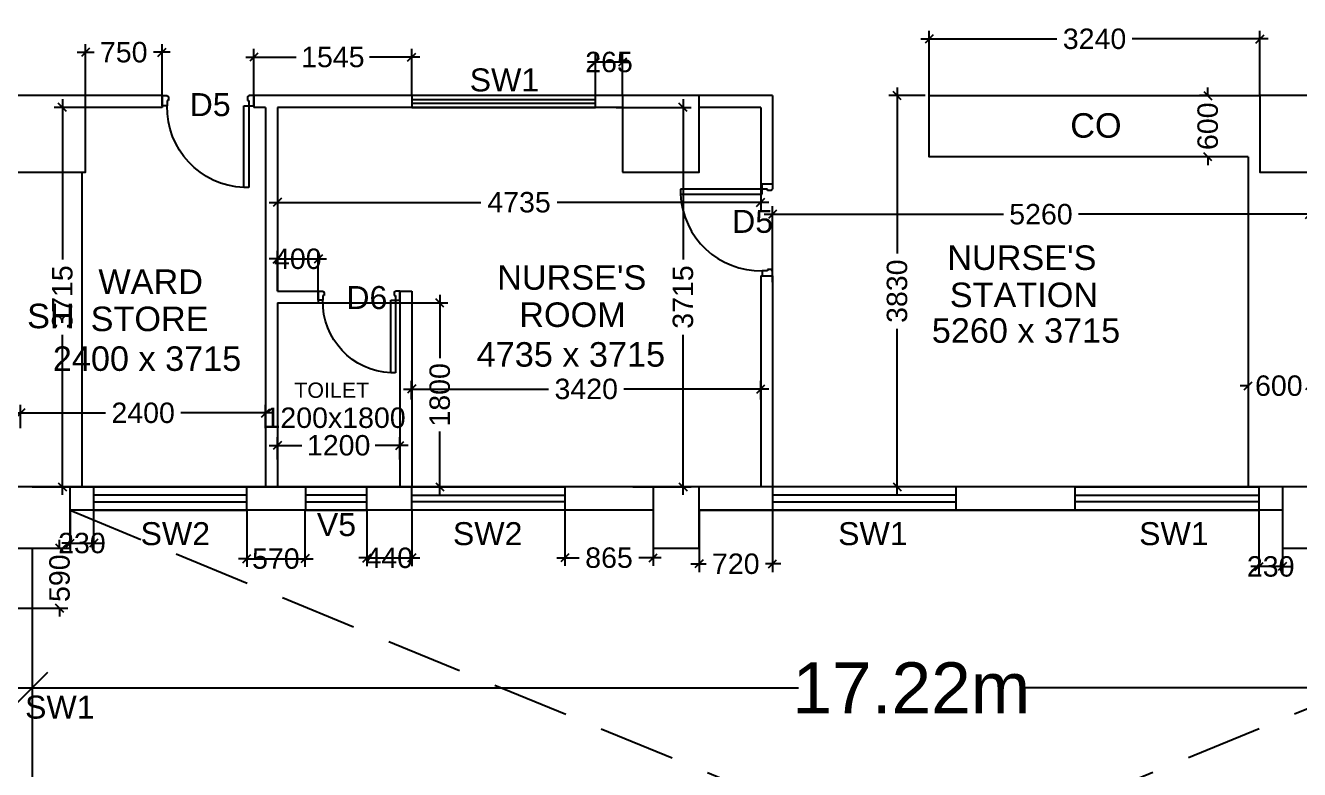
# Model space of a CAD drawing. Extents: x 7620542 to 7843793, y -6476226 to -6093835.
# Drawn here: x 7657580 to 7670059, y -6395018 to -6387733 of the extents above; entities that cross this region are included whole.
import ezdxf
from ezdxf.enums import TextEntityAlignment as Align

# ---------------------------------------------------------------- set-up
doc = ezdxf.new("R2010")
doc.units = 0
doc.header["$LTSCALE"] = 600
doc.header["$MEASUREMENT"] = 0
doc.header["$PDMODE"] = 35
doc.linetypes.add('HIDDEN2', pattern=[0.1875, 0.125, -0.0625])
doc.layers.get('0').update_dxf_attribs({"linetype": 'CONTINUOUS'})
doc.layers.get('Defpoints').update_dxf_attribs({"linetype": 'CONTINUOUS'})
for name, color, linetype in [('Counter', 7, 'CONTINUOUS'), ('DIMEN', 5, 'CONTINUOUS'), ('DOOR', 32, 'CONTINUOUS'), ('Duct', 8, 'CONTINUOUS'), ('joinery', 7, 'CONTINUOUS'), ('LA-column', 3, 'CONTINUOUS'), ('Room Dim', 1, 'CONTINUOUS'), ('Shleves', 7, 'CONTINUOUS'), ('TEXT', 6, 'CONTINUOUS'), ('Walls', 7, 'CONTINUOUS'), ('WIN', 151, 'CONTINUOUS'), ('Working Dim', 5, 'CONTINUOUS')]:
    doc.layers.add(name, color=color, linetype=linetype)
doc.styles.add('ari', font='arial.ttf')
doc.styles.add('ARIAL', font='arial.ttf')
doc.styles.get("Standard").update_dxf_attribs({"font": 'romans.shx'})
doc.dimstyles.new('int. dim', dxfattribs={"dimtxt": 450, "dimasz": 80, "dimexe": 80, "dimexo": 0, "dimgap": 70, "dimtad": 0, "dimdec": 0, "dimzin": 12, "dimdsep": 46, "dimtxsty": 'ari', "dimblk": 'OBLIQUE', "dimcen": 2, "dimdle": 80, "dimclrd": 256, "dimclre": 256, "dimclrt": 6, "dimadec": 0, "dimazin": 0, "dimtfac": 1, "dimtdec": 0, "dimtix": 1, "dimtmove": 2, "dimatfit": 3, "dimfxl": 1, "dimtolj": 1, "dimtzin": 0, "dimlwd": -1, "dimlwe": -1, "dimarcsym": 0})
doc.dimstyles.new('STANDARD$0', dxfattribs={"dimscale": 0, "dimtxt": 150, "dimasz": 125, "dimexe": 0.75, "dimexo": 1, "dimgap": 25, "dimtad": 1, "dimdec": 0, "dimdsep": 46, "dimtxsty": 'Standard', "dimblk1": 'DOT', "dimblk2": 'DOT', "dimsah": 1, "dimcen": 2.5, "dimclrd": 1, "dimclre": 1, "dimclrt": 3, "dimadec": 0, "dimazin": 0, "dimtfac": 1, "dimtdec": 0, "dimtmove": 0, "dimatfit": 3, "dimldrblk": 'DOT', "dimfxl": 1, "dimtolj": 1, "dimtzin": 0, "dimarcsym": 0})

# ---------------------------------------------------------------- blocks, each defined once
blk = doc.blocks.new('1000')
at = {"layer": 'DOOR'}
for p, q in [((0, -100), (0, 0)), ((0, 0), (50, 0)), ((50, -100), (0, -100)), ((50, 0), (50, -2)), ((63, -49), (50, -49)), ((50, -49), (50, -100)), ((50, -100), (50, -901)), ((100, -100), (50, -100)), ((63, -13), (61, -13)), ((63, -13), (63, -49)), ((100, -901), (100, -100)), ((837, -13), (837, -49)), ((837, -13), (839, -13)), ((837, -49), (850, -49)), ((850, 0), (850, -2)), ((900, 0), (850, 0)), ((850, -49), (850, -100)), ((850, -100), (900, -100)), ((900, -100), (900, 0)), ((50, -901), (100, -901))]:
    blk.add_line(p, q, dxfattribs=at)
for centre, major_axis, start_param, end_param in [((50, -13), (-7.95, 7.95), 3.926991, 5.497787), ((850, -13), (7.95, 7.95), 0.785398, 2.356194)]:
    blk.add_ellipse(centre, major_axis=major_axis, ratio=1, start_param=start_param, end_param=end_param, dxfattribs=at)
at = {"layer": 'DOOR', "color": 145}
blk.add_ellipse((64, -115), major_axis=(-520, 590), ratio=1, start_param=2.464943, end_param=4.009476, dxfattribs=at)
blk = doc.blocks.new('_Oblique')
at = {"color": 0, "linetype": 'ByBlock', "lineweight": -2}
blk.add_line((-0.5, -0.5), (0.5, 0.5), dxfattribs=at)
blk = doc.blocks.new('*D859')
at = {"layer": 'Defpoints', "color": 0, "transparency": 16777216}
for p in [(7657646, -6393937, 15), (7674865, -6393937), (7674865, -6394219)]:
    blk.add_point(p, dxfattribs=at)
at = {"layer": 'DIMEN', "color": 8, "transparency": 16777216}
for p, q in [((7657646, -6393937), (7657646, -6394519)), ((7674865, -6393937), (7674865, -6394519)), ((7657346, -6394219), (7665150, -6394219)), ((7675165, -6394219), (7667361, -6394219))]:
    blk.add_line(p, q, dxfattribs=at)
at = {"layer": 'DIMEN', "color": 8, "transparency": 16777216, "xscale": 300, "yscale": 300, "zscale": 300, "rotation": 180}
blk.add_blockref('_Oblique', (7657646, -6394219), dxfattribs=at)
at = {"layer": 'DIMEN', "color": 8, "transparency": 16777216, "xscale": 300, "yscale": 300, "zscale": 300}
blk.add_blockref('_Oblique', (7674865, -6394219), dxfattribs=at)
at = {"layer": 'DIMEN', "color": 7, "transparency": 16777216, "insert": (7666256, -6394219), "char_height": 500, "attachment_point": 5, "style": 'ari'}
blk.add_mtext('\\A1;17.22m', dxfattribs=at)
blk = doc.blocks.new('*D1314')
at = {"layer": 'Defpoints', "color": 0, "transparency": 16777216}
for p in [(7664896, -6389582), (7670156, -6389849, 6), (7664896, -6390246, 6)]:
    blk.add_point(p, dxfattribs=at)
at = {"layer": 'Working Dim', "transparency": 16777216}
for p, q in [((7664896, -6390246), (7664896, -6389502)), ((7670156, -6389849), (7670156, -6389502)), ((7664816, -6389582), (7667158, -6389582)), ((7670236, -6389582), (7667895, -6389582))]:
    blk.add_line(p, q, dxfattribs=at)
at = {"layer": 'Working Dim', "transparency": 16777216, "xscale": 80, "yscale": 80, "zscale": 80, "rotation": 180}
blk.add_blockref('_Oblique', (7664896, -6389582), dxfattribs=at)
at = {"layer": 'Working Dim', "transparency": 16777216, "xscale": 80, "yscale": 80, "zscale": 80}
blk.add_blockref('_Oblique', (7670156, -6389582), dxfattribs=at)
at = {"layer": 'Working Dim', "color": 6, "transparency": 16777216, "insert": (7667526, -6389582), "char_height": 200, "attachment_point": 5, "style": 'ari'}
blk.add_mtext('\\A1;5260', dxfattribs=at)
blk = doc.blocks.new('*D1315')
at = {"layer": 'Defpoints', "color": 0, "transparency": 16777216}
for p in [(7666117, -6388420), (7666392, -6388420, 3), (7666392, -6392250, 6)]:
    blk.add_point(p, dxfattribs=at)
at = {"layer": 'Working Dim', "transparency": 16777216}
for p, q in [((7666392, -6388420), (7666037, -6388420)), ((7666117, -6388340), (7666117, -6389966)), ((7666117, -6392330), (7666117, -6390703)), ((7666392, -6392250), (7666037, -6392250))]:
    blk.add_line(p, q, dxfattribs=at)
at = {"layer": 'Working Dim', "transparency": 16777216, "xscale": 80, "yscale": 80, "zscale": 80}
for p, rotation in [((7666117, -6388420), 90), ((7666117, -6392250), 270)]:
    blk.add_blockref('_Oblique', p, dxfattribs=dict(at, rotation=rotation))
at = {"layer": 'Working Dim', "color": 6, "transparency": 16777216, "insert": (7666117, -6390335), "char_height": 200, "attachment_point": 5, "rotation": 90, "style": 'ari'}
blk.add_mtext('\\A1;3830', dxfattribs=at)
blk = doc.blocks.new('*D1316')
at = {"layer": 'Defpoints', "color": 0, "transparency": 16777216}
for p in [(7661362, -6391293), (7661362, -6391395, 6), (7664782, -6391395, 6)]:
    blk.add_point(p, dxfattribs=at)
at = {"layer": 'Working Dim', "transparency": 16777216}
for p, q in [((7661362, -6391395), (7661362, -6391213)), ((7664782, -6391395), (7664782, -6391213)), ((7661282, -6391293), (7662704, -6391293)), ((7664862, -6391293), (7663441, -6391293))]:
    blk.add_line(p, q, dxfattribs=at)
at = {"layer": 'Working Dim', "transparency": 16777216, "xscale": 80, "yscale": 80, "zscale": 80, "rotation": 180}
blk.add_blockref('_Oblique', (7661362, -6391293), dxfattribs=at)
at = {"layer": 'Working Dim', "transparency": 16777216, "xscale": 80, "yscale": 80, "zscale": 80}
blk.add_blockref('_Oblique', (7664782, -6391293), dxfattribs=at)
at = {"layer": 'Working Dim', "color": 6, "transparency": 16777216, "insert": (7663072, -6391293), "char_height": 200, "attachment_point": 5, "style": 'ari'}
blk.add_mtext('\\A1;3420', dxfattribs=at)
blk = doc.blocks.new('*D1317')
at = {"layer": 'Defpoints', "color": 0, "transparency": 16777216}
for p in [(7660047, -6389197, 6), (7664781, -6389197, 6), (7660047, -6389465)]:
    blk.add_point(p, dxfattribs=at)
at = {"layer": 'Working Dim', "transparency": 16777216}
for p, q in [((7660047, -6389197), (7660047, -6389545)), ((7664781, -6389197), (7664781, -6389545)), ((7659967, -6389465), (7662041, -6389465)), ((7664861, -6389465), (7662788, -6389465))]:
    blk.add_line(p, q, dxfattribs=at)
at = {"layer": 'Working Dim', "transparency": 16777216, "xscale": 80, "yscale": 80, "zscale": 80, "rotation": 180}
blk.add_blockref('_Oblique', (7660047, -6389465), dxfattribs=at)
at = {"layer": 'Working Dim', "transparency": 16777216, "xscale": 80, "yscale": 80, "zscale": 80}
blk.add_blockref('_Oblique', (7664781, -6389465), dxfattribs=at)
at = {"layer": 'Working Dim', "color": 6, "transparency": 16777216, "insert": (7662414, -6389465), "char_height": 200, "attachment_point": 5, "style": 'ari'}
blk.add_mtext('\\A1;4735', dxfattribs=at)
blk = doc.blocks.new('*D1318')
at = {"layer": 'Defpoints', "color": 0, "transparency": 16777216}
for p in [(7663366, -6388535, 6), (7664020, -6388535), (7663529, -6392250, 6)]:
    blk.add_point(p, dxfattribs=at)
at = {"layer": 'Working Dim', "transparency": 16777216}
for p, q in [((7663366, -6388535), (7664100, -6388535)), ((7664020, -6388455), (7664020, -6390023)), ((7664020, -6392330), (7664020, -6390761)), ((7663529, -6392250), (7664100, -6392250))]:
    blk.add_line(p, q, dxfattribs=at)
at = {"layer": 'Working Dim', "transparency": 16777216, "xscale": 80, "yscale": 80, "zscale": 80}
for p, rotation in [((7664020, -6388535), 90), ((7664020, -6392250), 270)]:
    blk.add_blockref('_Oblique', p, dxfattribs=dict(at, rotation=rotation))
at = {"layer": 'Working Dim', "color": 6, "transparency": 16777216, "insert": (7664020, -6390392), "char_height": 200, "attachment_point": 5, "rotation": 90, "style": 'ari'}
blk.add_mtext('\\A1;3715', dxfattribs=at)
blk = doc.blocks.new('*D1319')
at = {"layer": 'Defpoints', "color": 0, "transparency": 16777216}
for p in [(7660047, -6391845), (7660047, -6391983, 6), (7661247, -6391983, 6)]:
    blk.add_point(p, dxfattribs=at)
at = {"layer": 'Working Dim', "transparency": 16777216}
for p, q in [((7660047, -6391983), (7660047, -6391765)), ((7661247, -6391983), (7661247, -6391765)), ((7659967, -6391845), (7660288, -6391845)), ((7661327, -6391845), (7661006, -6391845))]:
    blk.add_line(p, q, dxfattribs=at)
at = {"layer": 'Working Dim', "transparency": 16777216, "xscale": 80, "yscale": 80, "zscale": 80, "rotation": 180}
blk.add_blockref('_Oblique', (7660047, -6391845), dxfattribs=at)
at = {"layer": 'Working Dim', "transparency": 16777216, "xscale": 80, "yscale": 80, "zscale": 80}
blk.add_blockref('_Oblique', (7661247, -6391845), dxfattribs=at)
at = {"layer": 'Working Dim', "color": 6, "transparency": 16777216, "insert": (7660647, -6391845), "char_height": 200, "attachment_point": 5, "style": 'ari'}
blk.add_mtext('\\A1;1200', dxfattribs=at)
blk = doc.blocks.new('*D1320')
at = {"layer": 'Defpoints', "color": 0, "transparency": 16777216}
for p in [(7660447, -6390450, 6), (7661638, -6390450), (7661095, -6392250, 6)]:
    blk.add_point(p, dxfattribs=at)
at = {"layer": 'Working Dim', "transparency": 16777216}
for p, q in [((7661638, -6390370), (7661638, -6390991)), ((7660447, -6390450), (7661718, -6390450)), ((7661638, -6392330), (7661638, -6391709)), ((7661095, -6392250), (7661718, -6392250))]:
    blk.add_line(p, q, dxfattribs=at)
at = {"layer": 'Working Dim', "transparency": 16777216, "xscale": 80, "yscale": 80, "zscale": 80}
for p, rotation in [((7661638, -6390450), 90), ((7661638, -6392250), 270)]:
    blk.add_blockref('_Oblique', p, dxfattribs=dict(at, rotation=rotation))
at = {"layer": 'Working Dim', "color": 6, "transparency": 16777216, "insert": (7661638, -6391350), "char_height": 200, "attachment_point": 5, "rotation": 90, "style": 'ari'}
blk.add_mtext('\\A1;1800', dxfattribs=at)
blk = doc.blocks.new('*D1321')
at = {"layer": 'Defpoints', "color": 0, "transparency": 16777216}
for p in [(7657532, -6391527), (7657532, -6391677), (7659932, -6391677, 6)]:
    blk.add_point(p, dxfattribs=at)
at = {"layer": 'Working Dim', "transparency": 16777216}
for p, q in [((7657452, -6391527), (7658362, -6391527)), ((7657532, -6391677), (7657532, -6391447)), ((7660012, -6391527), (7659102, -6391527)), ((7659932, -6391677), (7659932, -6391447))]:
    blk.add_line(p, q, dxfattribs=at)
at = {"layer": 'Working Dim', "transparency": 16777216, "xscale": 80, "yscale": 80, "zscale": 80, "rotation": 180}
blk.add_blockref('_Oblique', (7657532, -6391527), dxfattribs=at)
at = {"layer": 'Working Dim', "transparency": 16777216, "xscale": 80, "yscale": 80, "zscale": 80}
blk.add_blockref('_Oblique', (7659932, -6391527), dxfattribs=at)
at = {"layer": 'Working Dim', "color": 6, "transparency": 16777216, "insert": (7658732, -6391527), "char_height": 200, "attachment_point": 5, "style": 'ari'}
blk.add_mtext('\\A1;2400', dxfattribs=at)
blk = doc.blocks.new('*D1322')
at = {"layer": 'Defpoints', "color": 0, "transparency": 16777216}
for p in [(7657941, -6388535), (7658301, -6388535, 6), (7658190, -6392250, 6)]:
    blk.add_point(p, dxfattribs=at)
at = {"layer": 'Working Dim', "transparency": 16777216}
for p, q in [((7658301, -6388535), (7657861, -6388535)), ((7657941, -6388455), (7657941, -6390023)), ((7657941, -6392330), (7657941, -6390761)), ((7658190, -6392250), (7657861, -6392250))]:
    blk.add_line(p, q, dxfattribs=at)
at = {"layer": 'Working Dim', "transparency": 16777216, "xscale": 80, "yscale": 80, "zscale": 80}
for p, rotation in [((7657941, -6388535), 90), ((7657941, -6392250), 270)]:
    blk.add_blockref('_Oblique', p, dxfattribs=dict(at, rotation=rotation))
at = {"layer": 'Working Dim', "color": 6, "transparency": 16777216, "insert": (7657941, -6390392), "char_height": 200, "attachment_point": 5, "rotation": 90, "style": 'ari'}
blk.add_mtext('\\A1;3715', dxfattribs=at)
blk = doc.blocks.new('*D1367')
at = {"layer": 'Defpoints', "color": 0, "transparency": 16777216}
for p in [(7666431, -6387865), (7666431, -6388420, 2), (7669671, -6388420, 2)]:
    blk.add_point(p, dxfattribs=at)
at = {"layer": 'Working Dim', "transparency": 16777216}
for p, q in [((7666431, -6388420), (7666431, -6387785)), ((7669671, -6388420), (7669671, -6387785)), ((7666351, -6387865), (7667683, -6387865)), ((7669751, -6387865), (7668419, -6387865))]:
    blk.add_line(p, q, dxfattribs=at)
at = {"layer": 'Working Dim', "transparency": 16777216, "xscale": 80, "yscale": 80, "zscale": 80, "rotation": 180}
blk.add_blockref('_Oblique', (7666431, -6387865), dxfattribs=at)
at = {"layer": 'Working Dim', "transparency": 16777216, "xscale": 80, "yscale": 80, "zscale": 80}
blk.add_blockref('_Oblique', (7669671, -6387865), dxfattribs=at)
at = {"layer": 'Working Dim', "color": 6, "transparency": 16777216, "insert": (7668051, -6387865), "char_height": 200, "attachment_point": 5, "style": 'ari'}
blk.add_mtext('\\A1;3240', dxfattribs=at)
blk = doc.blocks.new('*D1368')
at = {"layer": 'Defpoints', "color": 0, "transparency": 16777216}
for p in [(7661363, -6388043), (7659817, -6388420, 14), (7661363, -6388420, 11)]:
    blk.add_point(p, dxfattribs=at)
at = {"layer": 'Working Dim', "transparency": 16777216}
for p, q in [((7659737, -6388043), (7660230, -6388043)), ((7659817, -6388420), (7659817, -6387963)), ((7661443, -6388043), (7660950, -6388043)), ((7661363, -6388420), (7661363, -6387963))]:
    blk.add_line(p, q, dxfattribs=at)
at = {"layer": 'Working Dim', "transparency": 16777216, "xscale": 80, "yscale": 80, "zscale": 80, "rotation": 180}
blk.add_blockref('_Oblique', (7659817, -6388043), dxfattribs=at)
at = {"layer": 'Working Dim', "transparency": 16777216, "xscale": 80, "yscale": 80, "zscale": 80}
blk.add_blockref('_Oblique', (7661363, -6388043), dxfattribs=at)
at = {"layer": 'Working Dim', "color": 6, "transparency": 16777216, "insert": (7660590, -6388043), "char_height": 200, "attachment_point": 5, "style": 'ari'}
blk.add_mtext('\\A1;1545', dxfattribs=at)
blk = doc.blocks.new('*D1369')
at = {"layer": 'Defpoints', "color": 0, "transparency": 16777216}
for p in [(7658167, -6387996), (7658167, -6388420, 14), (7658917, -6388420, 14)]:
    blk.add_point(p, dxfattribs=at)
at = {"layer": 'Working Dim', "transparency": 16777216}
for p, q in [((7658167, -6388420), (7658167, -6387916)), ((7658917, -6388420), (7658917, -6387916)), ((7658087, -6387996), (7658252, -6387996)), ((7658997, -6387996), (7658832, -6387996))]:
    blk.add_line(p, q, dxfattribs=at)
at = {"layer": 'Working Dim', "transparency": 16777216, "xscale": 80, "yscale": 80, "zscale": 80, "rotation": 180}
blk.add_blockref('_Oblique', (7658167, -6387996), dxfattribs=at)
at = {"layer": 'Working Dim', "transparency": 16777216, "xscale": 80, "yscale": 80, "zscale": 80}
blk.add_blockref('_Oblique', (7658917, -6387996), dxfattribs=at)
at = {"layer": 'Working Dim', "color": 6, "transparency": 16777216, "insert": (7658542, -6387996), "char_height": 200, "attachment_point": 5, "style": 'ari'}
blk.add_mtext('\\A1;750', dxfattribs=at)
blk = doc.blocks.new('*D1427')
at = {"layer": 'Defpoints', "color": 0, "transparency": 16777216}
for p in [(7657647, -6392850), (7657647, -6393440), (7657914, -6393440)]:
    blk.add_point(p, dxfattribs=at)
at = {"layer": 'Working Dim', "transparency": 16777216}
for p, q in [((7657914, -6392850), (7657914, -6392770)), ((7657647, -6392850), (7657994, -6392850)), ((7657914, -6392850), (7657914, -6392854)), ((7657647, -6393440), (7657994, -6393440)), ((7657914, -6393440), (7657914, -6393435)), ((7657914, -6393440), (7657914, -6393520))]:
    blk.add_line(p, q, dxfattribs=at)
at = {"layer": 'Working Dim', "transparency": 16777216, "xscale": 80, "yscale": 80, "zscale": 80}
for p, rotation in [((7657914, -6392850), 270), ((7657914, -6393440), 90)]:
    blk.add_blockref('_Oblique', p, dxfattribs=dict(at, rotation=rotation))
at = {"layer": 'Working Dim', "color": 6, "transparency": 16777216, "insert": (7657914, -6393145), "char_height": 200, "attachment_point": 5, "rotation": 90, "style": 'ari'}
blk.add_mtext('\\A1;590', dxfattribs=at)
blk = doc.blocks.new('*D1428')
at = {"layer": 'Defpoints', "color": 0, "transparency": 16777216}
for p in [(7658017, -6392480, 7), (7658247, -6392480), (7658247, -6392802)]:
    blk.add_point(p, dxfattribs=at)
at = {"layer": 'Working Dim', "transparency": 16777216}
for p, q in [((7658017, -6392480), (7658017, -6392882)), ((7658247, -6392480), (7658247, -6392882)), ((7658017, -6392802), (7657937, -6392802)), ((7658017, -6392802), (7658247, -6392802)), ((7658247, -6392802), (7658327, -6392802))]:
    blk.add_line(p, q, dxfattribs=at)
at = {"layer": 'Working Dim', "transparency": 16777216, "xscale": 80, "yscale": 80, "zscale": 80}
blk.add_blockref('_Oblique', (7658017, -6392802), dxfattribs=at)
at = {"layer": 'Working Dim', "transparency": 16777216, "xscale": 80, "yscale": 80, "zscale": 80, "rotation": 180}
blk.add_blockref('_Oblique', (7658247, -6392802), dxfattribs=at)
at = {"layer": 'Working Dim', "color": 6, "transparency": 16777216, "insert": (7658132, -6392802), "char_height": 200, "attachment_point": 5, "style": 'ari'}
blk.add_mtext('\\A1;230', dxfattribs=at)
blk = doc.blocks.new('*D1429')
at = {"layer": 'Defpoints', "color": 0, "transparency": 16777216}
for p in [(7659747, -6392480), (7660317, -6392480), (7660317, -6392954)]:
    blk.add_point(p, dxfattribs=at)
at = {"layer": 'Working Dim', "transparency": 16777216}
for p, q in [((7659747, -6392480), (7659747, -6393034)), ((7660317, -6392480), (7660317, -6393034)), ((7659747, -6392954), (7659667, -6392954)), ((7659747, -6392954), (7660317, -6392954)), ((7660317, -6392954), (7660397, -6392954))]:
    blk.add_line(p, q, dxfattribs=at)
at = {"layer": 'Working Dim', "transparency": 16777216, "xscale": 80, "yscale": 80, "zscale": 80}
blk.add_blockref('_Oblique', (7659747, -6392954), dxfattribs=at)
at = {"layer": 'Working Dim', "transparency": 16777216, "xscale": 80, "yscale": 80, "zscale": 80, "rotation": 180}
blk.add_blockref('_Oblique', (7660317, -6392954), dxfattribs=at)
at = {"layer": 'Working Dim', "color": 6, "transparency": 16777216, "insert": (7660032, -6392954), "char_height": 200, "attachment_point": 5, "style": 'ari'}
blk.add_mtext('\\A1;570', dxfattribs=at)
blk = doc.blocks.new('*D1430')
at = {"layer": 'Defpoints', "color": 0, "transparency": 16777216}
for p in [(7662863, -6392480), (7663727, -6392480), (7662863, -6392945)]:
    blk.add_point(p, dxfattribs=at)
at = {"layer": 'Working Dim', "transparency": 16777216}
for p, q in [((7662863, -6392480), (7662863, -6393025)), ((7663727, -6392480), (7663727, -6393025)), ((7662783, -6392945), (7663003, -6392945)), ((7663807, -6392945), (7663587, -6392945))]:
    blk.add_line(p, q, dxfattribs=at)
at = {"layer": 'Working Dim', "transparency": 16777216, "xscale": 80, "yscale": 80, "zscale": 80, "rotation": 180}
blk.add_blockref('_Oblique', (7662863, -6392945), dxfattribs=at)
at = {"layer": 'Working Dim', "transparency": 16777216, "xscale": 80, "yscale": 80, "zscale": 80}
blk.add_blockref('_Oblique', (7663727, -6392945), dxfattribs=at)
at = {"layer": 'Working Dim', "color": 6, "transparency": 16777216, "insert": (7663295, -6392945), "char_height": 200, "attachment_point": 5, "style": 'ari'}
blk.add_mtext('\\A1;865', dxfattribs=at)
blk = doc.blocks.new('*D1431')
at = {"layer": 'Defpoints', "color": 0, "transparency": 16777216}
for p in [(7669661, -6392480), (7669891, -6392850, 8), (7669661, -6393031)]:
    blk.add_point(p, dxfattribs=at)
at = {"layer": 'Working Dim', "transparency": 16777216}
for p, q in [((7669661, -6392480), (7669661, -6393111)), ((7669891, -6392850), (7669891, -6393111)), ((7669661, -6393031), (7669581, -6393031)), ((7669891, -6393031), (7669661, -6393031)), ((7669891, -6393031), (7669971, -6393031))]:
    blk.add_line(p, q, dxfattribs=at)
at = {"layer": 'Working Dim', "transparency": 16777216, "xscale": 80, "yscale": 80, "zscale": 80}
blk.add_blockref('_Oblique', (7669661, -6393031), dxfattribs=at)
at = {"layer": 'Working Dim', "transparency": 16777216, "xscale": 80, "yscale": 80, "zscale": 80, "rotation": 180}
blk.add_blockref('_Oblique', (7669891, -6393031), dxfattribs=at)
at = {"layer": 'Working Dim', "color": 6, "transparency": 16777216, "insert": (7669776, -6393031), "char_height": 200, "attachment_point": 5, "style": 'ari'}
blk.add_mtext('\\A1;230', dxfattribs=at)
blk = doc.blocks.new('*D1432')
at = {"layer": 'Defpoints', "color": 0, "transparency": 16777216}
for p in [(7664177, -6392480), (7664897, -6392480), (7664897, -6393005)]:
    blk.add_point(p, dxfattribs=at)
at = {"layer": 'Working Dim', "transparency": 16777216}
for p, q in [((7664177, -6392480), (7664177, -6393085)), ((7664897, -6392480), (7664897, -6393085)), ((7664097, -6393005), (7664247, -6393005)), ((7664977, -6393005), (7664827, -6393005))]:
    blk.add_line(p, q, dxfattribs=at)
at = {"layer": 'Working Dim', "transparency": 16777216, "xscale": 80, "yscale": 80, "zscale": 80, "rotation": 180}
blk.add_blockref('_Oblique', (7664177, -6393005), dxfattribs=at)
at = {"layer": 'Working Dim', "transparency": 16777216, "xscale": 80, "yscale": 80, "zscale": 80}
blk.add_blockref('_Oblique', (7664897, -6393005), dxfattribs=at)
at = {"layer": 'Working Dim', "color": 6, "transparency": 16777216, "insert": (7664537, -6393005), "char_height": 200, "attachment_point": 5, "style": 'ari'}
blk.add_mtext('\\A1;720', dxfattribs=at)
blk = doc.blocks.new('*D1439')
at = {"layer": 'Defpoints', "color": 0, "transparency": 16777216}
for p in [(7669175, -6388420, 2), (7669160, -6389020), (7669175, -6389020, 2)]:
    blk.add_point(p, dxfattribs=at)
at = {"layer": 'Working Dim', "transparency": 16777216}
for p, q in [((7669175, -6388420), (7669080, -6388420)), ((7669160, -6388420), (7669160, -6388340)), ((7669160, -6388420), (7669160, -6388429)), ((7669175, -6389020), (7669080, -6389020)), ((7669160, -6389020), (7669160, -6389011)), ((7669160, -6389020), (7669160, -6389100))]:
    blk.add_line(p, q, dxfattribs=at)
at = {"layer": 'Working Dim', "transparency": 16777216, "xscale": 80, "yscale": 80, "zscale": 80}
for p, rotation in [((7669160, -6388420), 270), ((7669160, -6389020), 90)]:
    blk.add_blockref('_Oblique', p, dxfattribs=dict(at, rotation=rotation))
at = {"layer": 'Working Dim', "color": 6, "transparency": 16777216, "insert": (7669160, -6388720), "char_height": 200, "attachment_point": 5, "rotation": 90, "style": 'ari'}
blk.add_mtext('\\A1;600', dxfattribs=at)
blk = doc.blocks.new('*D1440')
at = {"layer": 'Defpoints', "color": 0, "transparency": 16777216}
for p in [(7660448, -6390019), (7660047, -6390335), (7660448, -6390335)]:
    blk.add_point(p, dxfattribs=at)
at = {"layer": 'Working Dim', "transparency": 16777216}
for p, q in [((7660047, -6390019), (7659967, -6390019)), ((7660047, -6390335), (7660047, -6389939)), ((7660047, -6390019), (7660448, -6390019)), ((7660448, -6390335), (7660448, -6389939)), ((7660448, -6390019), (7660528, -6390019))]:
    blk.add_line(p, q, dxfattribs=at)
at = {"layer": 'Working Dim', "transparency": 16777216, "xscale": 80, "yscale": 80, "zscale": 80}
blk.add_blockref('_Oblique', (7660047, -6390019), dxfattribs=at)
at = {"layer": 'Working Dim', "transparency": 16777216, "xscale": 80, "yscale": 80, "zscale": 80, "rotation": 180}
blk.add_blockref('_Oblique', (7660448, -6390019), dxfattribs=at)
at = {"layer": 'Working Dim', "color": 6, "transparency": 16777216, "insert": (7660247, -6390019), "char_height": 200, "attachment_point": 5, "style": 'ari'}
blk.add_mtext('\\A1;400', dxfattribs=at)
blk = doc.blocks.new('*D1538')
at = {"layer": 'Defpoints', "color": 0, "transparency": 16777216}
for p in [(7660924, -6392480), (7661363, -6392480), (7661363, -6392947)]:
    blk.add_point(p, dxfattribs=at)
at = {"layer": 'Working Dim', "transparency": 16777216}
for p, q in [((7660924, -6392480), (7660924, -6393027)), ((7661363, -6392480), (7661363, -6393027)), ((7660924, -6392947), (7660844, -6392947)), ((7660924, -6392947), (7661363, -6392947)), ((7661363, -6392947), (7661443, -6392947))]:
    blk.add_line(p, q, dxfattribs=at)
at = {"layer": 'Working Dim', "transparency": 16777216, "xscale": 80, "yscale": 80, "zscale": 80}
blk.add_blockref('_Oblique', (7660924, -6392947), dxfattribs=at)
at = {"layer": 'Working Dim', "transparency": 16777216, "xscale": 80, "yscale": 80, "zscale": 80, "rotation": 180}
blk.add_blockref('_Oblique', (7661363, -6392947), dxfattribs=at)
at = {"layer": 'Working Dim', "color": 6, "transparency": 16777216, "insert": (7661143, -6392947), "char_height": 200, "attachment_point": 5, "style": 'ari'}
blk.add_mtext('\\A1;440', dxfattribs=at)
blk = doc.blocks.new('*D2521')
at = {"layer": 'Defpoints', "color": 0, "transparency": 16777216}
for p in [(7669556, -6391134, -15), (7670156, -6391134, -15), (7669556, -6391261)]:
    blk.add_point(p, dxfattribs=at)
at = {"layer": 'Working Dim', "transparency": 16777216}
for p, q in [((7669556, -6391134), (7669556, -6391341)), ((7670156, -6391134), (7670156, -6391341)), ((7669556, -6391261), (7669476, -6391261)), ((7669556, -6391261), (7669565, -6391261)), ((7670156, -6391261), (7670147, -6391261)), ((7670156, -6391261), (7670236, -6391261))]:
    blk.add_line(p, q, dxfattribs=at)
at = {"layer": 'Working Dim', "transparency": 16777216, "xscale": 80, "yscale": 80, "zscale": 80}
blk.add_blockref('_Oblique', (7669556, -6391261), dxfattribs=at)
at = {"layer": 'Working Dim', "transparency": 16777216, "xscale": 80, "yscale": 80, "zscale": 80, "rotation": 180}
blk.add_blockref('_Oblique', (7670156, -6391261), dxfattribs=at)
at = {"layer": 'Working Dim', "color": 6, "transparency": 16777216, "insert": (7669856, -6391261), "char_height": 200, "attachment_point": 5, "style": 'ari'}
blk.add_mtext('\\A1;600', dxfattribs=at)
blk = doc.blocks.new('*D2522')
at = {"layer": 'Defpoints', "color": 0, "transparency": 16777216}
for p in [(7663163, -6388092), (7663163, -6388420, -15), (7663427, -6388420, -15)]:
    blk.add_point(p, dxfattribs=at)
at = {"layer": 'Working Dim', "transparency": 16777216}
for p, q in [((7663163, -6388420), (7663163, -6388012)), ((7663427, -6388420), (7663427, -6388012)), ((7663163, -6388092), (7663083, -6388092)), ((7663427, -6388092), (7663163, -6388092)), ((7663427, -6388092), (7663507, -6388092))]:
    blk.add_line(p, q, dxfattribs=at)
at = {"layer": 'Working Dim', "transparency": 16777216, "xscale": 80, "yscale": 80, "zscale": 80}
blk.add_blockref('_Oblique', (7663163, -6388092), dxfattribs=at)
at = {"layer": 'Working Dim', "transparency": 16777216, "xscale": 80, "yscale": 80, "zscale": 80, "rotation": 180}
blk.add_blockref('_Oblique', (7663427, -6388092), dxfattribs=at)
at = {"layer": 'Working Dim', "color": 6, "transparency": 16777216, "insert": (7663295, -6388092), "char_height": 200, "attachment_point": 5, "style": 'ari'}
blk.add_mtext('\\A1;265', dxfattribs=at)

msp = doc.modelspace()

# ---------------------------------------------------------------- linework, layer by layer
at = {"layer": 'Counter', "elevation": -17.679}
msp.add_lwpolyline([(7669556.052, -6389019.971), (7666431.052, -6389019.971), (7666431.052, -6388419.971), (7669671.052, -6388419.971)], dxfattribs=at)
at = {"layer": 'Duct', "color": 8, "linetype": 'HIDDEN2', "ltscale": 10}
for p, q in [((7674865.464, -6392479.577, -14.83), (7658016.551, -6399409.574, -14.83)), ((7658016.551, -6392479.597, -14.83), (7674865.464, -6399409.793, -14.83))]:
    msp.add_line(p, q, dxfattribs=at)
at = {"layer": 'LA-column', "color": 2}
for points, elevation in [([(7657416.551, -6389169.616), (7658166.551, -6389169.616), (7658166.551, -6388419.616), (7657416.551, -6388419.616)], -12.739), ([(7663427.142, -6389169.616), (7664177.142, -6389169.616), (7664177.142, -6388419.616), (7663427.142, -6388419.616)], -12.441), ([(7670271.142, -6389169.619), (7670271.142, -6388419.619), (7669671.142, -6388419.619), (7669671.142, -6389169.619)], -12.441), ([(7658016.551, -6392849.616), (7658016.551, -6392249.616), (7657416.551, -6392249.616), (7657416.551, -6392849.616)], -12.739), ([(7664177.142, -6392849.676), (7664177.142, -6392249.676), (7663727.142, -6392249.676), (7663727.142, -6392849.676)], -12.441), ([(7670271.142, -6392849.616), (7670271.142, -6392249.616), (7669891.142, -6392249.616), (7669891.142, -6392849.616)], -12.441)]:
    msp.add_lwpolyline(points, close=True, dxfattribs=dict(at, elevation=elevation))
at = {"layer": 'Shleves'}
msp.add_line((7658131.551, -6389169.824, -17.572), (7658131.551, -6392249.72, -17.572), dxfattribs=at)
at = {"layer": 'Walls', "linetype": 'Continuous'}
for p, q in [((7658917.071, -6388419.877, -14.83), (7658166.606, -6388419.877, -14.83)), ((7658917.071, -6388419.877, -14.83), (7658917.071, -6388534.877, -14.83)), ((7659817.076, -6388419.744, -14.83), (7659817.076, -6388534.877, -14.83)), ((7663427.108, -6388419.877, -14.83), (7659817.076, -6388419.877, -14.83)), ((7664896.606, -6388419.877, -14.83), (7664177.108, -6388419.877, -14.83)), ((7664896.606, -6388419.877, -14.83), (7664896.606, -6389284.94, -14.83)), ((7658917.071, -6388534.877, -14.83), (7658166.606, -6388534.877, -14.83)), ((7659932.076, -6388534.877, -14.83), (7659817.076, -6388534.877, -14.83)), ((7659932.076, -6388534.877, -14.83), (7659932.076, -6392249.877, -14.83)), ((7663427.108, -6388534.877, -14.83), (7660047.076, -6388534.877, -14.83)), ((7660047.076, -6388534.877, -14.83), (7660047.076, -6390334.943, -14.83)), ((7664781.606, -6388534.877, -14.83), (7664177.108, -6388534.877, -14.83)), ((7664781.606, -6388534.877, -14.83), (7664781.606, -6389284.94, -14.83)), ((7669556.052, -6389019.971, -14.83), (7669556.052, -6392249.95, -14.83)), ((7664781.606, -6389284.94, -14.83), (7664896.606, -6389284.94, -14.83)), ((7664781.606, -6390184.945, -14.83), (7664781.606, -6392249.877, -14.83)), ((7664781.606, -6390184.945, -14.83), (7664896.606, -6390184.945, -14.83)), ((7664896.606, -6390184.945, -14.83), (7664896.606, -6392249.877, -14.83)), ((7660047.076, -6390334.943, -14.83), (7660447.575, -6390334.938, -14.83)), ((7660447.575, -6390334.928, -14.83), (7660447.575, -6390449.938, -14.83)), ((7661247.575, -6390334.928, -14.83), (7661362.575, -6390334.926, -14.83)), ((7661247.575, -6390334.928, -14.83), (7661247.575, -6392250.002, -14.83)), ((7661362.575, -6390334.926, -14.83), (7661362.575, -6392250.014, -14.83)), ((7660047.076, -6390449.943, -14.83), (7660447.575, -6390449.938, -14.83)), ((7660047.076, -6390449.943, -14.83), (7660047.076, -6392249.877, -14.83)), ((7657646.551, -6392249.596, -14.83), (7662332.052, -6392249.596, -14.83)), ((7663727.052, -6392249.597, -14.83), (7658016.551, -6392249.597, -14.83)), ((7669891.052, -6392249.597, -14.83), (7664177.052, -6392249.597, -14.83)), ((7663727.052, -6392479.597, -14.83), (7658016.551, -6392479.597, -14.83)), ((7669891.052, -6392479.597, -14.83), (7664177.052, -6392479.597, -14.83)), ((7657646.551, -6392849.629, -14.83), (7657646.551, -6399039.612, -14.83))]:
    msp.add_line(p, q, dxfattribs=at)
at = {"layer": 'Walls', "color": 7}
for p, q in [((7663577.052, -6392479.574, -14.83), (7658016.551, -6392479.574, -14.83)), ((7664177.052, -6392479.574, -14.83), (7669671.052, -6392479.574, -14.83))]:
    msp.add_line(p, q, dxfattribs=at)
at = {"layer": 'WIN', "linetype": 'Continuous', "elevation": -14.83}
for points in [[(7663162.983, -6388534.877), (7663162.983, -6388419.887), (7661362.575, -6388419.887), (7661362.575, -6388534.877)], [(7663162.983, -6388494.877), (7663162.983, -6388459.887), (7661362.575, -6388459.887), (7661362.575, -6388494.877)], [(7658246.551, -6392479.574), (7659746.551, -6392479.574), (7659746.551, -6392249.574), (7658246.551, -6392249.574)], [(7660323.614, -6392479.574), (7660923.614, -6392479.574), (7660923.614, -6392249.574), (7660323.614, -6392249.574)], [(7662862.93, -6392479.552), (7661362.93, -6392479.552), (7661362.93, -6392249.551), (7662862.93, -6392249.551)], [(7664896.962, -6392479.574), (7666696.962, -6392479.574), (7666696.962, -6392249.574), (7664896.962, -6392249.574)], [(7669661.052, -6392479.593), (7667861.052, -6392479.593), (7667861.052, -6392249.593), (7669661.052, -6392249.593)], [(7658246.551, -6392396.79), (7659746.551, -6392396.79), (7659746.551, -6392332.357), (7658246.551, -6392332.357)], [(7660323.614, -6392398.233), (7660923.614, -6392398.233), (7660923.614, -6392330.915), (7660323.614, -6392330.915)], [(7662862.93, -6392396.768), (7661362.93, -6392396.768), (7661362.93, -6392332.335), (7662862.93, -6392332.335)], [(7664896.962, -6392396.791), (7666696.962, -6392396.791), (7666696.962, -6392332.358), (7664896.962, -6392332.358)], [(7669661.052, -6392396.81), (7667861.052, -6392396.81), (7667861.052, -6392332.377), (7669661.052, -6392332.377)], [(7657646.551, -6395239.618), (7657416.551, -6395239.618), (7657416.551, -6393439.618), (7657646.551, -6393439.618)]]:
    msp.add_lwpolyline(points, close=True, dxfattribs=at)

# ---------------------------------------------------------------- block references
at = {"layer": 'DOOR', "linetype": 'Continuous', "xscale": -1, "rotation": 359.9999869799519}
msp.add_blockref('1000', (7659817.071, -6388419.877, -14.83), dxfattribs=at)
at = {"layer": 'DOOR', "linetype": 'Continuous', "rotation": 270.0000130200481}
msp.add_blockref('1000', (7664896.606, -6389284.945, -14.83), dxfattribs=at)
at = {"layer": 'DOOR', "linetype": 'Continuous', "xscale": -0.8888888917863601, "yscale": 0.8888888917863369, "zscale": 0.8888888917863582, "rotation": 359.9999869132509}
msp.add_blockref('1000', (7661247.575, -6390334.928, -14.83), dxfattribs=at)

# ---------------------------------------------------------------- texts
at = {"layer": 'Counter', "color": 10, "style": 'ARIAL'}
msp.add_text('CO', height=240, dxfattribs=at).set_placement((7667813.029, -6388832.03, -19.962))
at = {"layer": 'joinery', "style": 'ari'}
for s, p in [('SW1', (7662270.76, -6388378.627, -14.83)), ('D5', (7659388.024, -6388620.537, -14.83)), ('D5', (7664701.676, -6389763.658, -14.83)), ('V5', (7660625.812, -6392732.434, -14.83)), ('SW2', (7659047.218, -6392821.344, -14.83)), ('SW2', (7662106.688, -6392821.322, -14.83)), ('SW1', (7665879.674, -6392821.345, -14.83)), ('SW1', (7668827.983, -6392821.364, -14.83)), ('SW1', (7657915.798, -6394519.638, -14.83))]:
    msp.add_text(s, height=225, dxfattribs=at).set_placement(p, align=Align.CENTER)
msp.add_text('D6', height=225, dxfattribs=at).set_placement((7660722.068, -6390509.466, -3.633))
at = {"layer": 'Room Dim', "style": 'ARIAL'}
for s, p in [('5260 x 3715', (7667379.515, -6390720.273, -14.83)), ('2400 x 3715', (7658770.247, -6390995.082, -14.83)), ('4735 x 3715', (7662921.834, -6390953.921, -14.83))]:
    msp.add_text(s, height=240, dxfattribs=at).set_placement(p, align=Align.MIDDLE_CENTER)
msp.add_text('1200x1800', height=200, dxfattribs=at).set_placement((7660612.174, -6391673.747, -14.83), align=Align.CENTER)
at = {"layer": 'Shleves', "color": 10, "style": 'ARIAL'}
msp.add_text('SH', height=240, dxfattribs=at).set_placement((7657595.493, -6390697.558, -27.834))
at = {"layer": 'TEXT', "color": 7, "style": 'ARIAL'}
for s, height, p in [("NURSE'S", 240, (7667338.882, -6390126.569, -14.83)), ('WARD', 240, (7658805.983, -6390361.637, -14.83)), ("NURSE'S", 240, (7662930.231, -6390320.476, -14.83)), ('STATION', 240, (7667359.346, -6390490.836, -14.83)), ('STORE', 240, (7658795.179, -6390725.904, -14.83)), ('ROOM', 240, (7662937.27, -6390684.743, -14.83)), ('TOILET', 150, (7660579.394, -6391378.94, -14.83))]:
    msp.add_text(s, height=height, dxfattribs=at).set_placement(p, align=Align.CENTER)

# ---------------------------------------------------------------- dimensions: what is measured, and where the dimension line sits
at = {"layer": 'DIMEN'}
dim = msp.add_linear_dim(base=(7674865.053, -6394219.259, -14.83), p1=(7657646.463, -6393936.965), p2=(7674865.053, -6393936.965, -14.83), dimstyle='STANDARD$0', override={"dimscale": 1, "dimtxt": 500, "dimasz": 300, "dimexe": 300, "dimexo": 0, "dimgap": 1, "dimtad": 0, "dimdec": 2, "dimlfac": 0.001, "dimzin": 0, "dimpost": 'm', "dimtxsty": 'ari', "dimblk1": 'Oblique', "dimblk2": 'Oblique', "dimcen": 0, "dimdle": 300, "dimclrd": 8, "dimclre": 8, "dimclrt": 7, "dimadec": 2, "dimtdec": 2, "dimtmove": 2, "dimfxl": 0.75, "dimfrac": 1, "dimlwd": 65535, "dimlwe": 65535}, dxfattribs=at)
dim.commit()
dim.dimension.update_dxf_attribs({"geometry": '*D859', "text_midpoint": (7666255.758, -6394219.259, -14.83)})
at = {"layer": 'Working Dim'}
for base, p1, p2, override, picture, middle in [((7666431.052, -6387864.584, -19.962), (7669671.052, -6388419.971, -17.679), (7666431.052, -6388419.971, -17.679), {"dimtxt": 200}, '*D1367', (7668051.052, -6387864.584, -19.962)), ((7658166.606, -6387995.8, -19.962), (7658917.071, -6388419.877, -5.916), (7658166.606, -6388419.877, -5.916), {"dimtxt": 200}, '*D1369', (7658541.839, -6387995.8, -19.962)), ((7661362.575, -6388042.609, -19.962), (7659817.076, -6388419.877, -5.916), (7661362.575, -6388419.877, -8.764), {"dimtxt": 200}, '*D1368', (7660589.826, -6388042.609, -19.962)), ((7660447.575, -6390018.851, -19.962), (7660047.076, -6390334.943, -19.962), (7660447.575, -6390334.928, -19.962), {"dimtxt": 200, "dimarcsym": 1}, '*D1440', (7660247.326, -6390018.851, -19.962)), ((7658246.551, -6392802.342, -19.962), (7658016.551, -6392479.597, -12.739), (7658246.551, -6392479.597, -19.962), {"dimtxt": 200, "dimarcsym": 1}, '*D1428', (7658131.551, -6392802.342, -19.962)), ((7660316.614, -6392953.504, -19.962), (7659746.551, -6392479.597, -19.962), (7660316.614, -6392479.597, -19.962), {"dimtxt": 200, "dimarcsym": 1}, '*D1429', (7660031.583, -6392953.504, -19.962)), ((7664896.962, -6393004.904, -19.962), (7664177.052, -6392479.597, -19.962), (7664896.962, -6392479.574, -19.962), {"dimtxt": 200, "dimarcsym": 1}, '*D1432', (7664537.007, -6393004.904, -19.962)), ((7669661.052, -6393030.55, -19.962), (7669891.142, -6392849.616, -12.441), (7669661.052, -6392479.574, -19.962), {"dimtxt": 200, "dimarcsym": 1}, '*D1431', (7669776.097, -6393030.55, -19.962))]:
    dim = msp.add_linear_dim(base=base, p1=p1, p2=p2, dimstyle='int. dim', override=override, dxfattribs=at)
    dim.commit()
    dim.dimension.update_dxf_attribs({"geometry": picture, "text_midpoint": middle})
at = {"layer": 'Working Dim', "color": 7}
dim = msp.add_linear_dim(base=(7663162.983, -6388091.974), p1=(7663427.108, -6388419.877, -14.83), p2=(7663162.983, -6388419.877, -14.83), text='265', dimstyle='int. dim', override={"dimtxt": 200, "dimarcsym": 1}, dxfattribs=at)
dim.commit()
dim.dimension.update_dxf_attribs({"geometry": '*D2522', "text_midpoint": (7663295.046, -6388091.974)})
at = {"layer": 'Working Dim'}
for base, p1, p2, angle, override, picture, middle in [((7666117.254, -6388419.601, -19.962), (7666391.709, -6392249.622, -13.692), (7666391.709, -6388419.601, -16.541), 90, {"dimtxt": 200}, '*D1315', (7666117.254, -6390334.612, -19.962)), ((7669160.44, -6389019.971, -19.962), (7669174.632, -6388419.971, -17.679), (7669174.632, -6389019.971, -17.679), 90, {"dimtxt": 200, "dimarcsym": 1}, '*D1439', (7669160.44, -6388719.971, -19.962)), ((7657940.788, -6388534.515, -19.962), (7658189.667, -6392249.726, -13.692), (7658300.996, -6388534.515, -13.692), 90, {"dimtxt": 200}, '*D1322', (7657940.788, -6390392.12, -19.962)), ((7664019.87, -6388534.515, -19.962), (7663529.152, -6392249.515, -13.692), (7663365.628, -6388534.515, -13.692), 90, {"dimtxt": 200}, '*D1318', (7664019.87, -6390392.015, -19.962)), ((7660046.842, -6389464.62, -19.962), (7664781.371, -6389196.723, -13.692), (7660046.842, -6389196.723, -13.692), 180, {"dimtxt": 200}, '*D1317', (7662414.106, -6389464.62, -19.962)), ((7664896.371, -6389582.289, -19.962), (7670156.052, -6389848.818, -13.692), (7664896.371, -6390245.885, -13.692), 180, {"dimtxt": 200}, '*D1314', (7667526.212, -6389582.289, -19.962)), ((7661637.619, -6390449.576, -19.962), (7661094.954, -6392249.689, -13.692), (7660447.34, -6390449.576, -13.692), 90, {"dimtxt": 200}, '*D1320', (7661637.619, -6391349.632, -19.962)), ((7661362.34, -6391293.183, -19.962), (7664782.371, -6391395.207, -13.692), (7661362.34, -6391395.207, -13.692), 180, {"dimtxt": 200}, '*D1316', (7663072.356, -6391293.183, -19.962)), ((7657531.962, -6391526.929, -19.962), (7659931.841, -6391677.37, -13.692), (7657531.962, -6391677.37, -19.962), 180, {"dimtxt": 200}, '*D1321', (7658731.902, -6391526.929, -19.962)), ((7660046.841, -6391845.332, -19.962), (7661247.34, -6391982.547, -13.692), (7660046.841, -6391982.547, -13.692), 180, {"dimtxt": 200}, '*D1319', (7660647.091, -6391845.332, -19.962)), ((7657914.311, -6393439.618, -19.962), (7657646.551, -6392849.629, -19.962), (7657646.551, -6393439.618, -19.962), 90, {"dimtxt": 200, "dimarcsym": 1}, '*D1427', (7657914.311, -6393144.624, -19.962))]:
    dim = msp.add_linear_dim(base=base, p1=p1, p2=p2, angle=angle, dimstyle='int. dim', override=override, dxfattribs=at)
    dim.commit()
    dim.dimension.update_dxf_attribs({"geometry": picture, "text_midpoint": middle})
at = {"layer": 'Working Dim', "color": 7}
dim = msp.add_linear_dim(base=(7669556.052, -6391261.186), p1=(7670156.052, -6391133.606, -14.83), p2=(7669556.052, -6391133.606, -14.83), dimstyle='int. dim', override={"dimtxt": 200, "dimarcsym": 1}, dxfattribs=at)
dim.commit()
dim.dimension.update_dxf_attribs({"geometry": '*D2521', "text_midpoint": (7669856.052, -6391261.186)})
at = {"layer": 'Working Dim'}
for base, p1, p2, text, picture, middle in [((7661362.93, -6392947.305, -14.83), (7660923.614, -6392479.574, -14.83), (7661362.93, -6392479.597, -14.83), '440', '*D1538', (7661143.272, -6392947.305, -14.83)), ((7662862.575, -6392944.9, -19.962), (7663727.052, -6392479.597, -19.962), (7662862.575, -6392479.642, -19.962), '865', '*D1430', (7663294.813, -6392944.9, -19.962))]:
    dim = msp.add_linear_dim(base=base, p1=p1, p2=p2, text=text, dimstyle='int. dim', override={"dimtxt": 200, "dimarcsym": 1}, dxfattribs=at)
    dim.commit()
    dim.dimension.update_dxf_attribs({"geometry": picture, "text_midpoint": middle})

doc.saveas('drawing.dxf')
